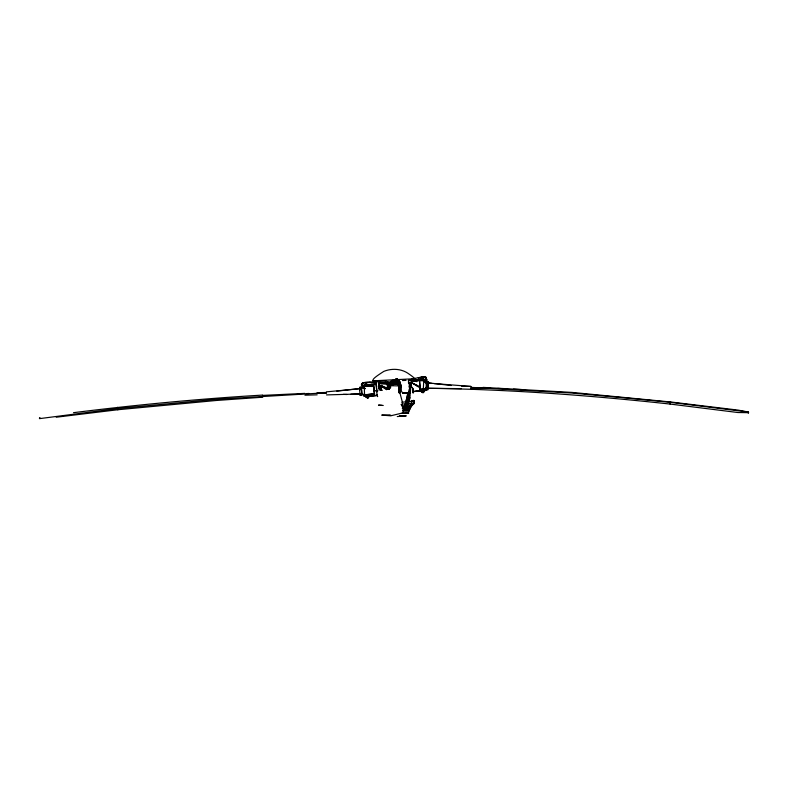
<?xml version="1.0" encoding="UTF-8"?>
<svg xmlns="http://www.w3.org/2000/svg" width="788" height="788" viewBox="0 0 788 788"><rect width="100%" height="100%" fill="white"/><g stroke="black" fill="none" stroke-linecap="round" stroke-linejoin="round"><path stroke-width="1.18" d="M365.1 386.287L363.189 386.593L363.061 385.401L376.231 383.894L374.073 384.15M369.375 382.387C389.183 384.357 362.529 379.195 361.81 384.495L363.091 382.673L374.822 382.407L376.073 383.017L377.048 391.813M364.017 395.98L377.472 395.409L364.017 395.98L363.889 394.788L374.556 393.921L373.522 385.44L363.189 386.593M362.204 387.223L364.952 388.74L361.8 385.706L361.603 384.495L363.091 382.673M365.829 396.906L365.829 396.305L369.355 396.019L369.355 396.62L365.829 396.906L368.321 396.916L368.321 397.832C366.765 398.836 366.725 395.517 367.287 397.822L367.06 396.916L368.538 397.822L368.331 396.916M366.006 396.916L366.006 396.305L369.355 396.019M366.883 384.495L366.893 383.894L365.179 383.894L365.179 384.8L366.853 384.505M367.454 396.925L367.454 396.009M367.73 396.906L367.73 396M369.178 396.009L369.355 396.62M386.583 389.715L380.84 385.499L387.617 389.173L387.233 384.327L380.634 383.677L380.634 383.076L399.25 381.018L400.284 392.522L399.024 381.362M389.183 389.469L388.74 383.411L391.695 382.85L391.695 381.944M395.743 381.037L395.743 380.427L397.832 380.131L397.802 381.047L395.714 381.037L395.743 380.427M396.837 378.91L398.797 380.151L399.841 382.574L398.836 384.682L397.172 383.175L390.897 382.879L388.602 387.095M399.693 393.163L399.693 392.247L398.826 392.257M400.954 384.347L401.338 389.193L399.033 392.828M406.145 409.918L405.396 408.795L406.372 408.795M407.494 406.017L409.77 397.684L411.021 384.977L410.184 384.977C408.647 393.36 408.578 402.796 405.18 410.469L403.85 410.459L404.234 408.795L407.534 408.795L408.105 409.642L407.534 410.469L406.372 410.469L406.372 409.07M408.509 383.155L408.509 380.427L411.434 380.141L411.434 382.86C404.303 382.081 415.443 387.726 413.05 391.616L424.407 390.434L426.308 389.833L426.308 388.927L420.388 389.518M405.396 408.795L409.228 408.499L409.878 405.14L411.356 403.692C411.553 399.28 412.173 399.378 411.641 403.712L409.987 405.15L408.499 410.164L409.415 410.174C409.652 405.741 415.621 404.677 413.739 400.393L413.444 403.692M411.641 403.712L411.316 400.974M413.769 403.712L413.739 400.393M421.147 391.616C420.723 390.375 422.053 392.857 423.471 391.616L423.678 392.532L422.201 392.532L422.201 391.616L422.427 392.522L423.678 392.532L423.028 391.626L423.028 392.532L422.801 390.72L424.535 390.71L424.535 391.321L421.186 391.616M421.196 378.595L422.831 378.604L422.831 379.205L421.58 379.205L421.196 378.595L421.58 379.205M419.768 380.742L425.274 380.446L425.274 379.235L408.332 380.427L410.046 380.722M424.043 390.434L426.436 390.109L426.308 388.927M425.195 381.934L426.466 381.028L426.879 379.511L425.609 377.393L426.249 379.816L425.402 382.239L426.466 381.028L426.466 379.511L424.752 376.792L418.251 377.679L425.806 377.088L426.446 378.299L424.742 377.088L422.23 377.088L413.651 378.575M409.346 386.79L409.553 383.155L410.617 382.86L410.607 386.79L409.149 387.095L410.006 386.79M364.952 388.74L362.007 385.706L362.244 383.273L361.387 384.495L361.584 385.706M411.434 382.86L411.464 380.742L419.541 380.742L420.162 388.011L419.531 386.494L411.464 382.554L419.738 387.706L420.388 390.73L419.354 379.53L411.257 380.131L411.681 382.86M427.825 388.257L427.795 389.784L426.141 389.528L426.416 382.554L423.777 380.604L419.058 380.328M431.696 383.382L428.179 383.106L428.426 381.609L426.594 381.362L426.406 385.312M428.042 381.579L427.795 389.784M410.617 382.86L411.031 386.79L410.617 382.86L410.627 385.578M419.689 388.888L423.304 389.114L423.777 380.604L426.436 383.786M398.639 389.006L398.886 385.933L390.099 385.637L389.469 388.366M411.848 379.796L411.897 378.88L411.976 379.777L413.227 379.176M379.402 388.819L379.964 385.874M409.366 387.085L409.583 383.155L410.607 383.165L409.977 383.155M376.073 383.017L376.152 382.397M326.478 394.906L359.978 393.951C358.737 383.736 362.273 385.736 361.859 395.192L360.205 395.448L360.175 393.921M413.227 392.493L413.139 393.114L412.626 388.287M397.172 383.175L398.275 385.027M413.621 403.702L414.015 400.984M670.411 401.959L571.95 392.404L482.965 387.381M389.055 388.366L389.883 384.406L399.299 384.436L399.723 387.135M389.242 388.139L389.646 384.18L399.299 384.436M408.962 395.487L409.366 391.104M409.386 397.684L409.593 395.487M406.352 406.007L405.978 409.632L406.943 409.632L409.996 397.684M399.073 390.257L398.886 385.933M408.322 397.684L409.356 388.908M361.968 393.37L361.859 395.192M470.643 387.341L571.448 393.005L623.013 397.694L669.938 402.274L670.066 404.057L737.903 412.528L748.561 412.676L748.423 412.045L738.07 410.095L670.204 401.929M399.112 392.611L399.309 391.084M426.259 381.028L426.466 379.511M426.466 381.028L426.663 379.511M405.938 402.353L407.77 393.202M407.15 397.585L407.79 393.192M408.972 396.492L409.287 394.305M426.141 389.528L426.377 388.031M408.282 393.202L405.584 405.938M407.711 406.007L406.539 409.632M373.601 386.012L364.164 386.563L361.465 388.514L361.682 394L364.578 394.778L374.231 394.187L373.67 385.716L370.124 385.923M405.978 405.938L408.174 397.595M406.913 406.017L409.139 397.684M404.638 405.928L405.209 403.84M405.781 401.762L406.933 397.585M399.083 392.355L399.703 387.233L399.27 384.475M407.593 401.762L408.509 398.639M390.296 388.326L390.75 386.809L390.099 385.637M396.955 380.407L397.142 379.806M399.23 383.48L398.836 384.682L400.265 382.574L399.004 380.151L396.551 378.92L396.738 380.702M361.682 394L364.696 394.778M388.77 387.686L391.272 383.431L397.122 383.726L398.6 385.253M362.244 383.273L361.603 384.495L362.007 385.706M405.396 409.07L402.668 408.578M399.024 383.786L398.413 384.682L398.836 384.386M380.456 385.795L381.5 389.735L380.456 385.795L378.959 386.1L378.752 383.066L380.634 383.076M407.15 410.469L407.524 409.08M402.323 406.283L402.116 401.112L399.27 390.533M386.041 381.077C370.153 382.013 368.075 381.431 383.874 371.355C391.498 368.291 400.659 368.587 407.662 373.098C408.204 373.581 418.408 379.983 413.848 379.816M363.682 387.824L364.952 388.435M402.116 406.312L402.737 405.682L402.323 404.786L401.062 404.49L402.737 405.682L403.318 411.07L403.298 412.479L401.939 413.119L390.74 415.808L381.737 415.109L389.696 414.872L391.163 415.503M360.205 395.448L360.313 393.626M372.635 380.86L411.533 378.88L415.148 379.501M396.925 380.102L397.142 378.634L399.201 381.362M361.584 388.218L364.223 386.268L364.578 394.778M413.946 403.722L411.917 405.16L409.415 410.174M390.257 381.589L392.385 380.387L396.571 380.496M413.02 378.87L411.976 379.777L413.858 378.575M397.142 378.634L396.551 378.92L398.58 380.151M451.15 385.499L428.071 382.81L428.022 388.297C508.959 389.351 589.788 395.34 670.283 404.086L669.938 402.274L748.423 412.045M423.304 389.114L426.209 388.041L426.131 387.105M398.886 392.542L399.693 392.247M371.857 386.603L373.995 385.844M423.422 389.114L426.209 388.041M409.228 408.499L408.361 408.479M378.201 382.111L378.289 382.998M388.651 383.431L391.065 383.224M425.274 380.446L423.028 380.683M402.698 393.084L409.533 393.094M424.496 391.331L424.496 390.72M381.5 389.735L379.826 389.725L378.801 383.362L388.238 381.914L388.858 388.819M380.634 383.677L386.997 383.116M421.147 391.015L422.801 390.72M368.498 385.726L363.061 386.317M39.439 418.339L39.577 417.709L40.178 417.955L39.489 418.645L117.717 408.519L216.001 399.289L317.121 393.301L326.449 393.37M418.674 377.984L422.437 377.393L422.87 378.595M378.959 386.1L380.89 385.795L385.332 388.72M336.85 391.163L359.929 388.474M421.649 390.759L412.853 391.616L420.388 390.73M73.511 412.676C136.324 404.825 199.394 398.807 262.591 395.084M363.061 385.401L371.926 384.406M392.138 381.806L395.694 381.412M56.243 417.216L117.934 409.721L117.56 407.327L117.717 409.75L216.217 400.491L262.709 397.211M372.488 384.416L368.695 384.78M365.77 394.798L374.556 393.921M402.136 402.225L411.73 401.279M326.429 391.843L359.82 388.77L359.988 389.971M393.389 383.027L399.201 382.535M377.846 390.631L375.581 390.818L377.777 390.956M380.121 390.444L382.397 390.257M424.072 389.4L426.436 389.203M403.515 406.322L405.918 406.135L403.574 406.322M391.695 382.85L399.221 382.269M397.26 416.556L406.263 415.867L399.447 415.66M402.638 404.037L411.897 403.407M369.907 385.933L373.522 385.44M306.719 393.586L309.083 393.458M402.461 380.555L406.047 380.368M414.527 380.082L421.777 379.698M262.414 395.409L304.858 393.379M470.475 388.543L482.463 387.991M409.317 392.848L402.678 393.084L400.728 390.06M304.946 395.202L317.17 394.827M428.426 381.609L426.594 381.362M317.032 392.7L326.311 392.473M350.847 394.187L359.978 393.951M408.184 407.396L409.041 407.376L402.619 407.396M408.184 407.672L409.041 407.662L402.619 407.672M407.416 408.223L408.273 408.214M365.602 383.894L365.415 382.682L366.253 382.682L366.233 383.894L365.602 383.894L365.396 382.682M408.657 410.45L405.032 410.459M396.768 378.92L397.191 380.437L396.354 380.437L396.137 378.92L396.354 380.437L397.802 380.141L397.191 380.437L396.985 378.92L396.137 378.92L396.975 378.92M422.654 378.595L422.437 377.393L421.6 377.383L421.797 378.595L421.61 377.383M406.372 409.632L404.234 408.795M402.678 410.459L406.372 410.469M402.806 411.021L409.425 411.011L408.548 410.991M402.422 413.257L408.844 412.961L402.116 413.178M380.249 386.1L379.186 386.1L380.023 389.735M402.244 408.233L405.032 408.233M411.641 400.994L413.946 400.994M411.031 384.977L410.184 384.977M367.06 397.822L367.681 397.832M406.017 410.459L407.534 410.469M461.413 388.642L427.864 388.297M412.853 391.616L412.656 388.326M359.574 387.272L361.278 387.312M434.04 383.559L471.047 386.435M461.571 386.179L470.791 386.445M343.213 394.384L346.878 394.493M393.36 385.49L390.07 385.381L391.272 383.431L390.897 382.879M483.142 387.716L490.422 388.06M497.691 388.415L507.393 388.878M513.461 389.164L524.375 389.696M416.694 380.19L414.399 380.348M383.244 405.475L378.486 405.101L382.081 405.387M380.476 383.066L383.175 383.382M417.029 381.638L411.464 380.742M426.229 389.262L427.47 389.459M746.216 412.311L748.561 412.676M380.84 385.499L387.657 388.257M394.857 380.092L397.162 380.712M424.752 376.792L425.806 377.088M411.464 382.554L412.548 383.155M413.483 383.707L417.226 385.884M426.535 382.85L423.777 380.604M382.761 386.406L383.589 387.016M747.822 412.291L748.511 412.981M426.446 378.299L425.609 377.393L426.239 378.299M399.418 381.362L400.265 382.574M399.457 382.229L401.338 386.78M399.23 390.543L399.969 392.572M377.314 395.734L377.61 396.63L377.442 396.019M378.831 382.712L378.998 383.332M380.23 385.795L381.067 389.735M387.194 382.21L387.923 389.479M363.889 394.788L364.095 396M376.457 385.105L376.654 386.622M409.583 383.155L409.858 385.578M399.092 386.859L399.309 390.188M374.133 387.824L374.517 391.764M388.789 384.436L389.203 388.917M376.034 383.628L377.068 395.133M378.526 386.672L378.723 389.095M410.381 392.207L410.42 392.808M379.727 386.849L379.836 388.819M380.072 385.874L380.22 388.829M379.087 382.712L379.117 383.608M377.491 395.399L369.936 395.99L377.472 395.409M381.087 388.819L380.614 385.874L381.067 388.829"/></g></svg>
